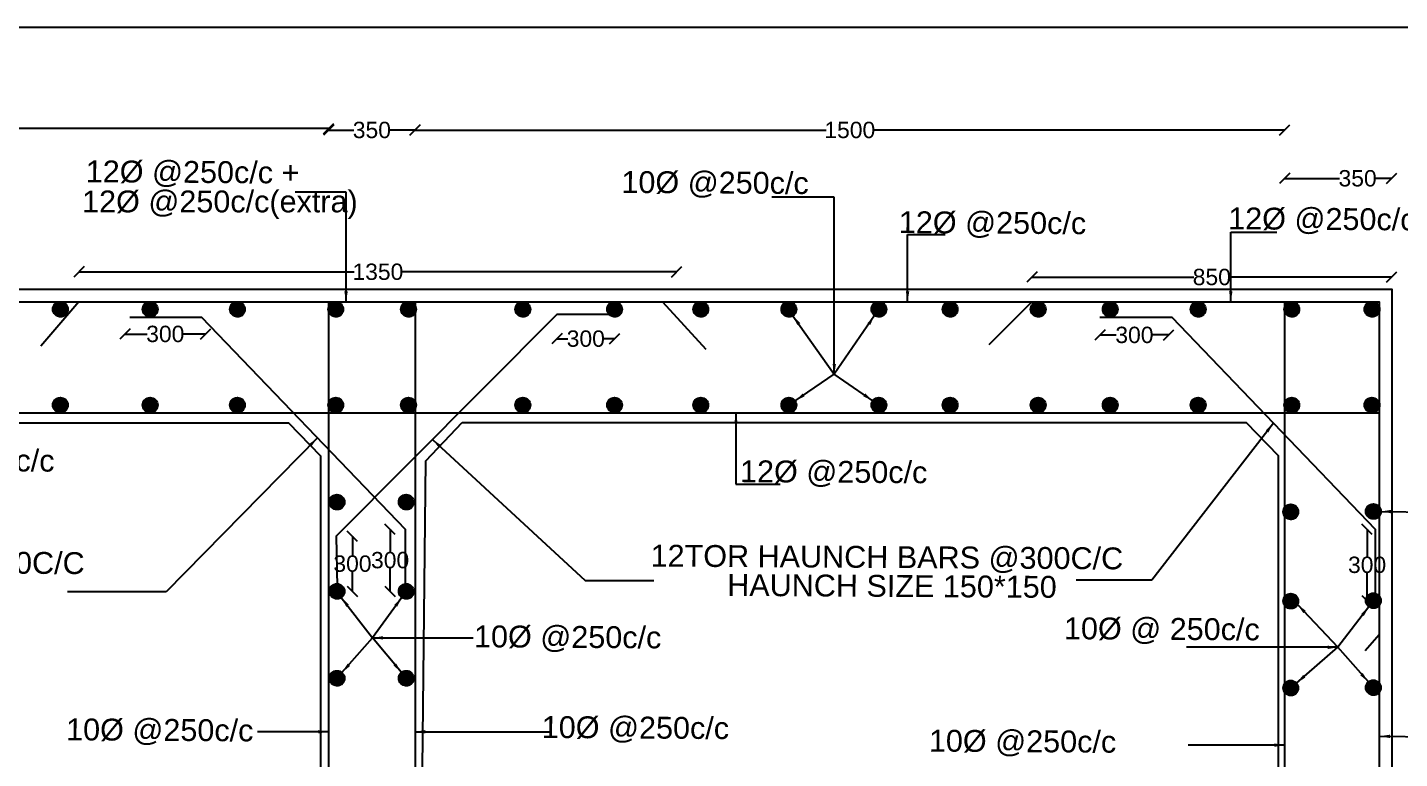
# Model space of a CAD drawing. Header units: millimetres. Extents: x 5124 to 6568637, y 2311 to 91879094.
# Drawn here: x 3779211 to 3791783, y 45953001 to 45959704 of the extents above; entities that cross this region are included whole.
import ezdxf

# ---------------------------------------------------------------- set-up
doc = ezdxf.new("R2010")
doc.units = ezdxf.units.MM
doc.header["$MEASUREMENT"] = 0
doc.layers.add('DIMENSION', color=7, linetype='Continuous')
doc.layers.add('DRAWING', color=7, linetype='Continuous')
doc.styles.get("Standard").update_dxf_attribs({"font": 'arial.ttf', "height": 150})
doc.dimstyles.get("Standard").update_dxf_attribs({"dimtxt": 200, "dimasz": 110, "dimexe": 0.18, "dimexo": 0.0625, "dimgap": 0.09, "dimtad": 0, "dimtih": 1, "dimtoh": 1, "dimdec": 0, "dimzin": 0, "dimdsep": 46, "dimtxsty": 'Standard', "dimblk": 'OBLIQUE', "dimcen": 0.09, "dimse1": 1, "dimse2": 1, "dimadec": 0, "dimazin": 0, "dimtfac": 1, "dimtdec": 0, "dimtofl": 0, "dimtmove": 0, "dimatfit": 3, "dimfxl": 1, "dimtolj": 1, "dimtzin": 0, "dimarcsym": 0})

# ---------------------------------------------------------------- blocks, each defined once
blk = doc.blocks.new('_Oblique')
at = {"color": 0, "linetype": 'ByBlock', "lineweight": -2}
blk.add_line((-0.5, -0.5), (0.5, 0.5), dxfattribs=at)
blk = doc.blocks.new('*D99')
at = {"layer": 'Defpoints', "color": 0, "transparency": 16777216}
for p in [(3781971, 45958777), (3773992, 45957189), (3781971, 45957189)]:
    blk.add_point(p, dxfattribs=at)
at = {"layer": 'DIMENSION', "color": 0, "lineweight": -2, "transparency": 16777216}
for p, q in [((3773992, 45958777), (3777765, 45958777)), ((3781971, 45958777), (3778198, 45958777))]:
    blk.add_line(p, q, dxfattribs=at)
at = {"layer": 'DIMENSION', "color": 0, "lineweight": -2, "transparency": 16777216, "xscale": 95, "yscale": 95, "zscale": 95, "rotation": 180}
blk.add_blockref('_Oblique', (3773992, 45958777), dxfattribs=at)
at = {"layer": 'DIMENSION', "color": 0, "lineweight": -2, "transparency": 16777216, "xscale": 95, "yscale": 95, "zscale": 95}
blk.add_blockref('_Oblique', (3781971, 45958777), dxfattribs=at)
at = {"layer": 'DIMENSION', "color": 0, "transparency": 16777216, "insert": (3777981, 45958777), "char_height": 150, "attachment_point": 5}
blk.add_mtext('\\A1;1500', dxfattribs=at)
blk = doc.blocks.new('*D100')
at = {"layer": 'Defpoints', "color": 0, "transparency": 16777216}
for p in [(3782763, 45958763), (3781971, 45957189), (3782763, 45957189)]:
    blk.add_point(p, dxfattribs=at)
at = {"layer": 'DIMENSION', "color": 0, "lineweight": -2, "transparency": 16777216}
for p, q in [((3781971, 45958763), (3782201, 45958763)), ((3782763, 45958763), (3782532, 45958763))]:
    blk.add_line(p, q, dxfattribs=at)
at = {"layer": 'DIMENSION', "color": 0, "lineweight": -2, "transparency": 16777216, "xscale": 95, "yscale": 95, "zscale": 95, "rotation": 180}
blk.add_blockref('_Oblique', (3781971, 45958763), dxfattribs=at)
at = {"layer": 'DIMENSION', "color": 0, "lineweight": -2, "transparency": 16777216, "xscale": 95, "yscale": 95, "zscale": 95}
blk.add_blockref('_Oblique', (3782763, 45958763), dxfattribs=at)
at = {"layer": 'DIMENSION', "color": 0, "transparency": 16777216, "insert": (3782367, 45958763), "char_height": 150, "attachment_point": 5}
blk.add_mtext('\\A1;350', dxfattribs=at)
blk = doc.blocks.new('*D101')
at = {"layer": 'Defpoints', "color": 0, "transparency": 16777216}
for p in [(3790730, 45958763), (3782763, 45957153), (3790730, 45957189)]:
    blk.add_point(p, dxfattribs=at)
at = {"layer": 'DIMENSION', "color": 0, "lineweight": -2, "transparency": 16777216}
for p, q in [((3782763, 45958763), (3786529, 45958763)), ((3790730, 45958763), (3786963, 45958763))]:
    blk.add_line(p, q, dxfattribs=at)
at = {"layer": 'DIMENSION', "color": 0, "lineweight": -2, "transparency": 16777216, "xscale": 95, "yscale": 95, "zscale": 95, "rotation": 180}
blk.add_blockref('_Oblique', (3782763, 45958763), dxfattribs=at)
at = {"layer": 'DIMENSION', "color": 0, "lineweight": -2, "transparency": 16777216, "xscale": 95, "yscale": 95, "zscale": 95}
blk.add_blockref('_Oblique', (3790730, 45958763), dxfattribs=at)
at = {"layer": 'DIMENSION', "color": 0, "transparency": 16777216, "insert": (3786746, 45958763), "char_height": 150, "attachment_point": 5}
blk.add_mtext('\\A1;1500', dxfattribs=at)
blk = doc.blocks.new('*D102')
at = {"layer": 'Defpoints', "color": 0, "transparency": 16777216}
for p in [(3791711, 45958320), (3791711, 45958074), (3790730, 45957189)]:
    blk.add_point(p, dxfattribs=at)
at = {"layer": 'DIMENSION', "color": 0, "lineweight": -2, "transparency": 16777216}
for p, q in [((3790730, 45958320), (3791234, 45958320)), ((3791711, 45958320), (3791565, 45958320))]:
    blk.add_line(p, q, dxfattribs=at)
at = {"layer": 'DIMENSION', "color": 0, "lineweight": -2, "transparency": 16777216, "xscale": 95, "yscale": 95, "zscale": 95, "rotation": 180}
blk.add_blockref('_Oblique', (3790730, 45958320), dxfattribs=at)
at = {"layer": 'DIMENSION', "color": 0, "lineweight": -2, "transparency": 16777216, "xscale": 95, "yscale": 95, "zscale": 95}
blk.add_blockref('_Oblique', (3791711, 45958320), dxfattribs=at)
at = {"layer": 'DIMENSION', "color": 0, "transparency": 16777216, "insert": (3791399, 45958320), "char_height": 150, "attachment_point": 5}
blk.add_mtext('\\A1;350', dxfattribs=at)
blk = doc.blocks.new('*D103')
at = {"layer": 'Defpoints', "color": 0, "transparency": 16777216}
for p in [(3785161, 45957463), (3779683, 45957189), (3785161, 45957189)]:
    blk.add_point(p, dxfattribs=at)
at = {"layer": 'DIMENSION', "color": 0, "lineweight": -2, "transparency": 16777216}
for p, q in [((3779683, 45957463), (3782205, 45957463)), ((3785161, 45957463), (3782639, 45957463))]:
    blk.add_line(p, q, dxfattribs=at)
at = {"layer": 'DIMENSION', "color": 0, "lineweight": -2, "transparency": 16777216, "xscale": 95, "yscale": 95, "zscale": 95, "rotation": 180}
blk.add_blockref('_Oblique', (3779683, 45957463), dxfattribs=at)
at = {"layer": 'DIMENSION', "color": 0, "lineweight": -2, "transparency": 16777216, "xscale": 95, "yscale": 95, "zscale": 95}
blk.add_blockref('_Oblique', (3785161, 45957463), dxfattribs=at)
at = {"layer": 'DIMENSION', "color": 0, "transparency": 16777216, "insert": (3782422, 45957463), "char_height": 150, "attachment_point": 5}
blk.add_mtext('\\A1;1350', dxfattribs=at)
blk = doc.blocks.new('*D104')
at = {"layer": 'Defpoints', "color": 0, "transparency": 16777216}
for p in [(3784063, 45957073), (3784591, 45957051), (3784063, 45956850)]:
    blk.add_point(p, dxfattribs=at)
at = {"layer": 'DIMENSION', "color": 0, "lineweight": -2, "transparency": 16777216}
for p, q in [((3784063, 45956850), (3784162, 45956850)), ((3784591, 45956850), (3784493, 45956850))]:
    blk.add_line(p, q, dxfattribs=at)
at = {"layer": 'DIMENSION', "color": 0, "lineweight": -2, "transparency": 16777216, "xscale": 95, "yscale": 95, "zscale": 95, "rotation": 180}
blk.add_blockref('_Oblique', (3784063, 45956850), dxfattribs=at)
at = {"layer": 'DIMENSION', "color": 0, "lineweight": -2, "transparency": 16777216, "xscale": 95, "yscale": 95, "zscale": 95}
blk.add_blockref('_Oblique', (3784591, 45956850), dxfattribs=at)
at = {"layer": 'DIMENSION', "color": 0, "transparency": 16777216, "insert": (3784327, 45956850), "char_height": 150, "attachment_point": 5}
blk.add_mtext('\\A1;300', dxfattribs=at)
blk = doc.blocks.new('*D105')
at = {"layer": 'Defpoints', "color": 0, "transparency": 16777216}
for p in [(3780105, 45957037), (3780844, 45957009), (3780844, 45956893)]:
    blk.add_point(p, dxfattribs=at)
at = {"layer": 'DIMENSION', "color": 0, "lineweight": -2, "transparency": 16777216}
for p, q in [((3780105, 45956893), (3780309, 45956893)), ((3780844, 45956893), (3780640, 45956893))]:
    blk.add_line(p, q, dxfattribs=at)
at = {"layer": 'DIMENSION', "color": 0, "lineweight": -2, "transparency": 16777216, "xscale": 95, "yscale": 95, "zscale": 95, "rotation": 180}
blk.add_blockref('_Oblique', (3780105, 45956893), dxfattribs=at)
at = {"layer": 'DIMENSION', "color": 0, "lineweight": -2, "transparency": 16777216, "xscale": 95, "yscale": 95, "zscale": 95}
blk.add_blockref('_Oblique', (3780844, 45956893), dxfattribs=at)
at = {"layer": 'DIMENSION', "color": 0, "transparency": 16777216, "insert": (3780474, 45956893), "char_height": 150, "attachment_point": 5}
blk.add_mtext('\\A1;300', dxfattribs=at)
blk = doc.blocks.new('*D113')
at = {"layer": 'Defpoints', "color": 0, "transparency": 16777216}
for p in [(3782041, 45955039), (3782189, 45955039), (3782047, 45954534)]:
    blk.add_point(p, dxfattribs=at)
at = {"layer": 'DIMENSION', "color": 0, "lineweight": -2, "transparency": 16777216}
for p, q in [((3782189, 45955039), (3782189, 45954863)), ((3782189, 45954534), (3782189, 45954710))]:
    blk.add_line(p, q, dxfattribs=at)
at = {"layer": 'DIMENSION', "color": 0, "lineweight": -2, "transparency": 16777216, "xscale": 95, "yscale": 95, "zscale": 95}
for p, rotation in [((3782189, 45955039), 90), ((3782189, 45954534), 270)]:
    blk.add_blockref('_Oblique', p, dxfattribs=dict(at, rotation=rotation))
at = {"layer": 'DIMENSION', "color": 0, "transparency": 16777216, "insert": (3782189, 45954787), "char_height": 150, "attachment_point": 5}
blk.add_mtext('\\A1;300', dxfattribs=at)
blk = doc.blocks.new('*D114')
at = {"layer": 'Defpoints', "color": 0, "transparency": 16777216}
for p in [(3782670, 45955103), (3782534, 45954534), (3782682, 45954534)]:
    blk.add_point(p, dxfattribs=at)
at = {"layer": 'DIMENSION', "color": 0, "lineweight": -2, "transparency": 16777216}
for p, q in [((3782534, 45955103), (3782534, 45954895)), ((3782534, 45954534), (3782534, 45954742))]:
    blk.add_line(p, q, dxfattribs=at)
at = {"layer": 'DIMENSION', "color": 0, "lineweight": -2, "transparency": 16777216, "xscale": 95, "yscale": 95, "zscale": 95}
for p, rotation in [((3782534, 45955103), 90), ((3782534, 45954534), 270)]:
    blk.add_blockref('_Oblique', p, dxfattribs=dict(at, rotation=rotation))
at = {"layer": 'DIMENSION', "color": 0, "transparency": 16777216, "insert": (3782534, 45954819), "char_height": 150, "attachment_point": 5}
blk.add_mtext('\\A1;300', dxfattribs=at)
blk = doc.blocks.new('*D115')
at = {"layer": 'Defpoints', "color": 0, "transparency": 16777216}
for p in [(3789038, 45957048), (3789669, 45957048), (3789669, 45956884)]:
    blk.add_point(p, dxfattribs=at)
at = {"layer": 'DIMENSION', "color": 0, "lineweight": -2, "transparency": 16777216}
for p, q in [((3789038, 45956884), (3789188, 45956884)), ((3789669, 45956884), (3789519, 45956884))]:
    blk.add_line(p, q, dxfattribs=at)
at = {"layer": 'DIMENSION', "color": 0, "lineweight": -2, "transparency": 16777216, "xscale": 95, "yscale": 95, "zscale": 95, "rotation": 180}
blk.add_blockref('_Oblique', (3789038, 45956884), dxfattribs=at)
at = {"layer": 'DIMENSION', "color": 0, "lineweight": -2, "transparency": 16777216, "xscale": 95, "yscale": 95, "zscale": 95}
blk.add_blockref('_Oblique', (3789669, 45956884), dxfattribs=at)
at = {"layer": 'DIMENSION', "color": 0, "transparency": 16777216, "insert": (3789354, 45956884), "char_height": 150, "attachment_point": 5}
blk.add_mtext('\\A1;300', dxfattribs=at)
blk = doc.blocks.new('*D116')
at = {"layer": 'Defpoints', "color": 0, "transparency": 16777216}
for p in [(3791711, 45957415), (3788415, 45957189), (3791711, 45957119)]:
    blk.add_point(p, dxfattribs=at)
at = {"layer": 'DIMENSION', "color": 0, "lineweight": -2, "transparency": 16777216}
for p, q in [((3788415, 45957415), (3789898, 45957415)), ((3791711, 45957415), (3790229, 45957415))]:
    blk.add_line(p, q, dxfattribs=at)
at = {"layer": 'DIMENSION', "color": 0, "lineweight": -2, "transparency": 16777216, "xscale": 95, "yscale": 95, "zscale": 95, "rotation": 180}
blk.add_blockref('_Oblique', (3788415, 45957415), dxfattribs=at)
at = {"layer": 'DIMENSION', "color": 0, "lineweight": -2, "transparency": 16777216, "xscale": 95, "yscale": 95, "zscale": 95}
blk.add_blockref('_Oblique', (3791711, 45957415), dxfattribs=at)
at = {"layer": 'DIMENSION', "color": 0, "transparency": 16777216, "insert": (3790063, 45957415), "char_height": 150, "attachment_point": 5}
blk.add_mtext('\\A1;850', dxfattribs=at)
blk = doc.blocks.new('*D117')
at = {"layer": 'Defpoints', "color": 0, "transparency": 16777216}
for p in [(3791559, 45955103), (3791486, 45954448), (3791543, 45954448)]:
    blk.add_point(p, dxfattribs=at)
at = {"layer": 'DIMENSION', "color": 0, "lineweight": -2, "transparency": 16777216}
for p, q in [((3791486, 45955103), (3791486, 45954852)), ((3791486, 45954448), (3791486, 45954699))]:
    blk.add_line(p, q, dxfattribs=at)
at = {"layer": 'DIMENSION', "color": 0, "lineweight": -2, "transparency": 16777216, "xscale": 95, "yscale": 95, "zscale": 95}
for p, rotation in [((3791486, 45955103), 90), ((3791486, 45954448), 270)]:
    blk.add_blockref('_Oblique', p, dxfattribs=dict(at, rotation=rotation))
at = {"layer": 'DIMENSION', "color": 0, "transparency": 16777216, "insert": (3791486, 45954776), "char_height": 150, "attachment_point": 5}
blk.add_mtext('\\A1;300', dxfattribs=at)

msp = doc.modelspace()

# ---------------------------------------------------------------- hatches: boundary and pattern name
at = {"layer": 'DRAWING'}
h = msp.add_hatch(dxfattribs=at)
h.set_pattern_fill('ANSI31', color=256, scale=0.911215, style=0)
h.set_pattern_definition([(45, (504498.0704, 4091328.66633), (-0.0805408256441, 0.0805408256441), [])])
h.paths.add_polyline_path([(3779581.5, 45957119.9, 0.9586945), (3779443.7, 45957125.7), (3779443.7, 45957114.1, 0.9586945)])
h = msp.add_hatch(dxfattribs=at)
h.set_pattern_fill('ANSI31', color=256, scale=0.911215, style=0)
h.set_pattern_definition([(45, (505320.90042, 4091328.66633), (-0.0805408256441, 0.0805408256441), [])])
h.paths.add_polyline_path([(3780404.3, 45957119.9, 0.9586945), (3780266.6, 45957125.7), (3780266.6, 45957114.1, 0.9586945)])
h = msp.add_hatch(dxfattribs=at)
h.set_pattern_fill('ANSI31', color=256, scale=0.911215, style=0)
h.set_pattern_definition([(45, (506120.36565, 4091328.66633), (-0.0805408256441, 0.0805408256441), [])])
h.paths.add_polyline_path([(3781203.8, 45957119.9, 0.9586945), (3781066, 45957125.7), (3781066, 45957114.1, 0.9586945)])
h = msp.add_hatch(dxfattribs=at)
h.set_pattern_fill('ANSI31', color=256, scale=0.911215, style=0)
h.set_pattern_definition([(45, (507021.46772, 4091328.66633), (-0.0805408256441, 0.0805408256441), [])])
h.paths.add_polyline_path([(3782104.9, 45957119.9, 0.9586945), (3781967.1, 45957125.7), (3781967.1, 45957114.1, 0.9586945)])
h = msp.add_hatch(dxfattribs=at)
h.set_pattern_fill('ANSI31', color=256, scale=0.911215, style=0)
h.set_pattern_definition([(45, (507687.88345, 4091328.66633), (-0.0805408256441, 0.0805408256441), [])])
h.paths.add_polyline_path([(3782771.3, 45957119.9, 0.9586945), (3782633.5, 45957125.7), (3782633.5, 45957114.1, 0.9586945)])
h = msp.add_hatch(dxfattribs=at)
h.set_pattern_fill('ANSI31', color=256, scale=0.911215, style=0)
h.set_pattern_definition([(45, (508735.66447, 4091328.66633), (-0.0805408256441, 0.0805408256441), [])])
h.paths.add_polyline_path([(3783819.1, 45957119.9, 0.9586945), (3783681.3, 45957125.7), (3783681.3, 45957114.1, 0.9586945)])
h = msp.add_hatch(dxfattribs=at)
h.set_pattern_fill('ANSI31', color=256, scale=0.911215, style=0)
h.set_pattern_definition([(45, (509576.5373, 4091328.66633), (-0.0805408256441, 0.0805408256441), [])])
h.paths.add_polyline_path([(3784660, 45957119.9, 0.9586945), (3784522.2, 45957125.7), (3784522.2, 45957114.1, 0.9586945)])
h = msp.add_hatch(dxfattribs=at)
h.set_pattern_fill('ANSI31', color=256, scale=0.911215, style=0)
h.set_pattern_definition([(45, (510366.26721, 4091328.66633), (-0.0805408256441, 0.0805408256441), [])])
h.paths.add_polyline_path([(3785449.7, 45957119.9, 0.9586945), (3785311.9, 45957125.7), (3785311.9, 45957114.1, 0.9586945)])
h = msp.add_hatch(dxfattribs=at)
h.set_pattern_fill('ANSI31', color=256, scale=0.911215, style=0)
h.set_pattern_definition([(45, (511173.3909, 4091328.66633), (-0.0805408256441, 0.0805408256441), [])])
h.paths.add_polyline_path([(3786256.8, 45957119.9, 0.9586945), (3786119, 45957125.7), (3786119, 45957114.1, 0.9586945)])
h = msp.add_hatch(dxfattribs=at)
h.set_pattern_fill('ANSI31', color=256, scale=0.911215, style=0)
h.set_pattern_definition([(45, (511998.42759, 4091328.66633), (-0.0805408256441, 0.0805408256441), [])])
h.paths.add_polyline_path([(3787081.9, 45957119.9, 0.9586945), (3786944.1, 45957125.7), (3786944.1, 45957114.1, 0.9586945)])
h = msp.add_hatch(dxfattribs=at)
h.set_pattern_fill('ANSI31', color=256, scale=0.911215, style=0)
h.set_pattern_definition([(45, (512650.69464, 4091328.66633), (-0.0805408256441, 0.0805408256441), [])])
h.paths.add_polyline_path([(3787734.1, 45957119.9, 0.9586945), (3787596.3, 45957125.7), (3787596.3, 45957114.1, 0.9586945)])
h = msp.add_hatch(dxfattribs=at)
h.set_pattern_fill('ANSI31', color=256, scale=0.911215, style=0)
h.set_pattern_definition([(45, (513457.81833, 4091328.66633), (-0.0805408256441, 0.0805408256441), [])])
h.paths.add_polyline_path([(3788541.3, 45957119.9, 0.9586945), (3788403.5, 45957125.7), (3788403.5, 45957114.1, 0.9586945)])
h = msp.add_hatch(dxfattribs=at)
h.set_pattern_fill('ANSI31', color=256, scale=0.911215, style=0)
h.set_pattern_definition([(45, (514117.87365, 4091328.66633), (-0.0805408256441, 0.0805408256441), [])])
h.paths.add_polyline_path([(3789201.3, 45957119.9, 0.9586945), (3789063.5, 45957125.7), (3789063.5, 45957114.1, 0.9586945)])
h = msp.add_hatch(dxfattribs=at)
h.set_pattern_fill('ANSI31', color=256, scale=0.911215, style=0)
h.set_pattern_definition([(45, (514923.43969, 4091328.66633), (-0.0805408256441, 0.0805408256441), [])])
h.paths.add_polyline_path([(3790006.9, 45957119.9, 0.9586945), (3789869.1, 45957125.7), (3789869.1, 45957114.1, 0.9586945)])
h = msp.add_hatch(dxfattribs=at)
h.set_pattern_fill('ANSI31', color=256, scale=0.911215, style=0)
h.set_pattern_definition([(45, (515781.5765, 4091328.66633), (-0.0805408256441, 0.0805408256441), [])])
h.paths.add_polyline_path([(3790865, 45957119.9, 0.9586945), (3790727.2, 45957125.7), (3790727.2, 45957114.1, 0.9586945)])
h = msp.add_hatch(dxfattribs=at)
h.set_pattern_fill('ANSI31', color=256, scale=0.911215, style=0)
h.set_pattern_definition([(45, (516516.39915, 4091328.66633), (-0.0805408256441, 0.0805408256441), [])])
h.paths.add_polyline_path([(3791599.8, 45957119.9, 0.9586945), (3791462.1, 45957125.7), (3791462.1, 45957114.1, 0.9586945)])
h = msp.add_hatch(dxfattribs=at)
h.set_pattern_fill('ANSI31', color=256, scale=0.911215, style=0)
h.set_pattern_definition([(45, (504498.0704, 4090450.37941), (-0.0805408256441, 0.0805408256441), [])])
h.paths.add_polyline_path([(3779581.5, 45956241.6, 0.9586945), (3779443.7, 45956247.4), (3779443.7, 45956235.8, 0.9586945)])
h = msp.add_hatch(dxfattribs=at)
h.set_pattern_fill('ANSI31', color=256, scale=0.911215, style=0)
h.set_pattern_definition([(45, (505320.90042, 4090450.37941), (-0.0805408256441, 0.0805408256441), [])])
h.paths.add_polyline_path([(3780404.3, 45956241.6, 0.9586945), (3780266.6, 45956247.4), (3780266.6, 45956235.8, 0.9586945)])
h = msp.add_hatch(dxfattribs=at)
h.set_pattern_fill('ANSI31', color=256, scale=0.911215, style=0)
h.set_pattern_definition([(45, (506120.36565, 4090450.37941), (-0.0805408256441, 0.0805408256441), [])])
h.paths.add_polyline_path([(3781203.8, 45956241.6, 0.9586945), (3781066, 45956247.4), (3781066, 45956235.8, 0.9586945)])
h = msp.add_hatch(dxfattribs=at)
h.set_pattern_fill('ANSI31', color=256, scale=0.911215, style=0)
h.set_pattern_definition([(45, (507021.46772, 4090450.37941), (-0.0805408256441, 0.0805408256441), [])])
h.paths.add_polyline_path([(3782104.9, 45956241.6, 0.9586945), (3781967.1, 45956247.4), (3781967.1, 45956235.8, 0.9586945)])
h = msp.add_hatch(dxfattribs=at)
h.set_pattern_fill('ANSI31', color=256, scale=0.911215, style=0)
h.set_pattern_definition([(45, (507687.88345, 4090450.37941), (-0.0805408256441, 0.0805408256441), [])])
h.paths.add_polyline_path([(3782771.3, 45956241.6, 0.9586945), (3782633.5, 45956247.4), (3782633.5, 45956235.8, 0.9586945)])
h = msp.add_hatch(dxfattribs=at)
h.set_pattern_fill('ANSI31', color=256, scale=0.911215, style=0)
h.set_pattern_definition([(45, (508735.66447, 4090450.37941), (-0.0805408256441, 0.0805408256441), [])])
h.paths.add_polyline_path([(3783819.1, 45956241.6, 0.9586945), (3783681.3, 45956247.4), (3783681.3, 45956235.8, 0.9586945)])
h = msp.add_hatch(dxfattribs=at)
h.set_pattern_fill('ANSI31', color=256, scale=0.911215, style=0)
h.set_pattern_definition([(45, (509576.5373, 4090450.37941), (-0.0805408256441, 0.0805408256441), [])])
h.paths.add_polyline_path([(3784660, 45956241.6, 0.9586945), (3784522.2, 45956247.4), (3784522.2, 45956235.8, 0.9586945)])
h = msp.add_hatch(dxfattribs=at)
h.set_pattern_fill('ANSI31', color=256, scale=0.911215, style=0)
h.set_pattern_definition([(45, (510366.26721, 4090450.37941), (-0.0805408256441, 0.0805408256441), [])])
h.paths.add_polyline_path([(3785449.7, 45956241.6, 0.9586945), (3785311.9, 45956247.4), (3785311.9, 45956235.8, 0.9586945)])
h = msp.add_hatch(dxfattribs=at)
h.set_pattern_fill('ANSI31', color=256, scale=0.911215, style=0)
h.set_pattern_definition([(45, (511173.3909, 4090450.37941), (-0.0805408256441, 0.0805408256441), [])])
h.paths.add_polyline_path([(3786256.8, 45956241.6, 0.9586945), (3786119, 45956247.4), (3786119, 45956235.8, 0.9586945)])
h = msp.add_hatch(dxfattribs=at)
h.set_pattern_fill('ANSI31', color=256, scale=0.911215, style=0)
h.set_pattern_definition([(45, (511998.42759, 4090450.37941), (-0.0805408256441, 0.0805408256441), [])])
h.paths.add_polyline_path([(3787081.9, 45956241.6, 0.9586945), (3786944.1, 45956247.4), (3786944.1, 45956235.8, 0.9586945)])
h = msp.add_hatch(dxfattribs=at)
h.set_pattern_fill('ANSI31', color=256, scale=0.911215, style=0)
h.set_pattern_definition([(45, (512650.69464, 4090450.37941), (-0.0805408256441, 0.0805408256441), [])])
h.paths.add_polyline_path([(3787734.1, 45956241.6, 0.9586945), (3787596.3, 45956247.4), (3787596.3, 45956235.8, 0.9586945)])
h = msp.add_hatch(dxfattribs=at)
h.set_pattern_fill('ANSI31', color=256, scale=0.911215, style=0)
h.set_pattern_definition([(45, (513457.81833, 4090450.37941), (-0.0805408256441, 0.0805408256441), [])])
h.paths.add_polyline_path([(3788541.3, 45956241.6, 0.9586945), (3788403.5, 45956247.4), (3788403.5, 45956235.8, 0.9586945)])
h = msp.add_hatch(dxfattribs=at)
h.set_pattern_fill('ANSI31', color=256, scale=0.911215, style=0)
h.set_pattern_definition([(45, (514117.87365, 4090450.37941), (-0.0805408256441, 0.0805408256441), [])])
h.paths.add_polyline_path([(3789201.3, 45956241.6, 0.9586945), (3789063.5, 45956247.4), (3789063.5, 45956235.8, 0.9586945)])
h = msp.add_hatch(dxfattribs=at)
h.set_pattern_fill('ANSI31', color=256, scale=0.911215, style=0)
h.set_pattern_definition([(45, (514923.43969, 4090450.37941), (-0.0805408256441, 0.0805408256441), [])])
h.paths.add_polyline_path([(3790006.9, 45956241.6, 0.9586945), (3789869.1, 45956247.4), (3789869.1, 45956235.8, 0.9586945)])
h = msp.add_hatch(dxfattribs=at)
h.set_pattern_fill('ANSI31', color=256, scale=0.911215, style=0)
h.set_pattern_definition([(45, (515781.5765, 4090450.37941), (-0.0805408256441, 0.0805408256441), [])])
h.paths.add_polyline_path([(3790865, 45956241.6, 0.9586945), (3790727.2, 45956247.4), (3790727.2, 45956235.8, 0.9586945)])
h = msp.add_hatch(dxfattribs=at)
h.set_pattern_fill('ANSI31', color=256, scale=0.911215, style=0)
h.set_pattern_definition([(45, (516516.39915, 4090450.37941), (-0.0805408256441, 0.0805408256441), [])])
h.paths.add_polyline_path([(3791599.8, 45956241.6, 0.9586945), (3791462.1, 45956247.4), (3791462.1, 45956235.8, 0.9586945)])
h = msp.add_hatch(dxfattribs=at)
h.set_pattern_fill('ANSI31', color=256, scale=0.911215, style=0)
h.set_pattern_definition([(45, (507032.86881, 4089560.86107), (-0.0805408256441, 0.0805408256441), [])])
h.paths.add_polyline_path([(3782116.3, 45955352.1, 0.9586945), (3781978.5, 45955357.9), (3781978.5, 45955346.3, 0.9586945)])
h = msp.add_hatch(dxfattribs=at)
h.set_pattern_fill('ANSI31', color=256, scale=0.911215, style=0)
h.set_pattern_definition([(45, (507667.35266, 4089560.86107), (-0.0805408256441, 0.0805408256441), [])])
h.paths.add_polyline_path([(3782750.8, 45955352.1, 0.9586945), (3782613, 45955357.9), (3782613, 45955346.3, 0.9586945)])
h = msp.add_hatch(dxfattribs=at)
h.set_pattern_fill('ANSI31', color=256, scale=0.911215, style=0)
h.set_pattern_definition([(45, (515771.68968, 4089471.34941), (-0.0805408256441, 0.0805408256441), [])])
h.paths.add_polyline_path([(3790855.1, 45955262.6, 0.9586945), (3790717.3, 45955268.4), (3790717.3, 45955256.8, 0.9586945)])
h = msp.add_hatch(dxfattribs=at)
h.set_pattern_fill('ANSI31', color=256, scale=0.911215, style=0)
h.set_pattern_definition([(45, (516528.87941, 4089474.84078), (-0.0805408256441, 0.0805408256441), [])])
h.paths.add_polyline_path([(3791612.3, 45955266.1, 0.9586945), (3791474.5, 45955271.9), (3791474.5, 45955260.3, 0.9586945)])
h = msp.add_hatch(dxfattribs=at)
h.set_pattern_fill('ANSI31', color=256, scale=0.911215, style=0)
h.set_pattern_definition([(45, (507032.86881, 4088742.67515), (-0.0805408256441, 0.0805408256441), [])])
h.paths.add_polyline_path([(3782116.3, 45954533.9, 0.9586945), (3781978.5, 45954539.7), (3781978.5, 45954528.1, 0.9586945)])
h = msp.add_hatch(dxfattribs=at)
h.set_pattern_fill('ANSI31', color=256, scale=0.911215, style=0)
h.set_pattern_definition([(45, (507667.35266, 4088742.67515), (-0.0805408256441, 0.0805408256441), [])])
h.paths.add_polyline_path([(3782750.8, 45954533.9, 0.9586945), (3782613, 45954539.7), (3782613, 45954528.1, 0.9586945)])
h = msp.add_hatch(dxfattribs=at)
h.set_pattern_fill('ANSI31', color=256, scale=0.911215, style=0)
h.set_pattern_definition([(45, (515771.68968, 4088653.16349), (-0.0805408256441, 0.0805408256441), [])])
h.paths.add_polyline_path([(3790855.1, 45954444.4, 0.9586945), (3790717.3, 45954450.2), (3790717.3, 45954438.6, 0.9586945)])
h = msp.add_hatch(dxfattribs=at)
h.set_pattern_fill('ANSI31', color=256, scale=0.911215, style=0)
h.set_pattern_definition([(45, (516528.87941, 4088656.65486), (-0.0805408256441, 0.0805408256441), [])])
h.paths.add_polyline_path([(3791612.3, 45954447.9, 0.9586945), (3791474.5, 45954453.7), (3791474.5, 45954442.1, 0.9586945)])
h = msp.add_hatch(dxfattribs=at)
h.set_pattern_fill('ANSI31', color=256, scale=0.911215, style=0)
h.set_pattern_definition([(45, (507032.86881, 4087945.73846), (-0.0805408256441, 0.0805408256441), [])])
h.paths.add_polyline_path([(3782116.3, 45953737, 0.9586945), (3781978.5, 45953742.8), (3781978.5, 45953731.2, 0.9586945)])
h = msp.add_hatch(dxfattribs=at)
h.set_pattern_fill('ANSI31', color=256, scale=0.911215, style=0)
h.set_pattern_definition([(45, (507667.35266, 4087945.73846), (-0.0805408256441, 0.0805408256441), [])])
h.paths.add_polyline_path([(3782750.8, 45953737, 0.9586945), (3782613, 45953742.8), (3782613, 45953731.2, 0.9586945)])
h = msp.add_hatch(dxfattribs=at)
h.set_pattern_fill('ANSI31', color=256, scale=0.911215, style=0)
h.set_pattern_definition([(45, (515771.68968, 4087856.22681), (-0.0805408256441, 0.0805408256441), [])])
h.paths.add_polyline_path([(3790855.1, 45953647.5, 0.9586945), (3790717.3, 45953653.3), (3790717.3, 45953641.6, 0.9586945)])
h = msp.add_hatch(dxfattribs=at)
h.set_pattern_fill('ANSI31', color=256, scale=0.911215, style=0)
h.set_pattern_definition([(45, (516528.87941, 4087859.71818), (-0.0805408256441, 0.0805408256441), [])])
h.paths.add_polyline_path([(3791612.3, 45953650.9, 0.9586945), (3791474.5, 45953656.8), (3791474.5, 45953645.1, 0.9586945)])

# ---------------------------------------------------------------- linework, layer by layer
at = {"layer": 'DIMENSION'}
for points in [[(3772976.6, 45957302.7), (3791711.2, 45957302.7), (3791711.2, 45949190.3), (3772976.6, 45949190.3)], [(3773090.6, 45957188.7), (3791597.2, 45957188.7), (3791597.2, 45949304.3), (3773090.6, 45949304.3)]]:
    msp.add_lwpolyline(points, close=True, dxfattribs=at)
for points in [[(3779683.2, 45957188.7), (3779333.3, 45956782.4)], [(3781970.7, 45957188.7), (3781970.7, 45949304.3)], [(3782762.9, 45957188.7), (3782762.9, 45949304.3)], [(3785029.8, 45957188.7), (3785426.1, 45956754.8)], [(3788415.3, 45957188.7), (3788021.2, 45956793.2)], [(3790729.5, 45957188.7), (3790729.5, 45949304.3)], [(3773090.6, 45956169.1), (3791597.2, 45956169.1)]]:
    msp.add_lwpolyline(points, dxfattribs=at)
at = {"layer": 'DRAWING'}
msp.add_lwpolyline([(3802954.6, 45959703.9), (3769210.2, 45959703.9), (3769210.2, 45933703.6), (3802954.6, 45933703.6)], close=True, dxfattribs=at)
for points in [[(3780149.7, 45957047.6), (3780780.1, 45957047.6), (3780807, 45957047.6), (3782670.5, 45955103.2), (3782670.5, 45954483.8)], [(3784631.6, 45957072.6), (3784063.2, 45957072.6), (3782040.9, 45955039.3), (3782047.8, 45954575.4)], [(3789038.3, 45957047.6), (3789668.8, 45957047.6), (3789695.6, 45957047.6), (3791559.1, 45955103.2), (3791559.1, 45954483.8)], [(3774270.3, 45956080), (3781603.8, 45956080), (3781894.8, 45955777.3), (3781894.8, 45950700.1), (3781614.1, 45950456.9), (3774245, 45950456.9), (3774030.4, 45950659.7), (3774030.4, 45955843.4), (3774270.3, 45956080)], [(3783194.6, 45956082.5), (3790378.8, 45956082.2), (3790669.8, 45955779.5), (3790669.8, 45950702.3), (3790389.2, 45950459.1), (3783020, 45950459.1), (3782805.5, 45950661.9), (3782860.3, 45955731.8), (3783194.6, 45956082.5)], [(3791597.2, 45954136.2), (3791467.7, 45953989.1)]]:
    msp.add_lwpolyline(points, dxfattribs=at)
for centre in [(3779512.5, 45957119.9), (3780335.3, 45957119.9), (3781134.8, 45957119.9), (3782035.9, 45957119.9), (3782702.3, 45957119.9), (3783750.1, 45957119.9), (3784591, 45957119.9), (3785380.7, 45957119.9), (3786187.8, 45957119.9), (3787012.9, 45957119.9), (3787665.1, 45957119.9), (3788472.2, 45957119.9), (3789132.3, 45957119.9), (3789937.9, 45957119.9), (3790796, 45957119.9), (3791530.8, 45957119.9), (3779512.5, 45956241.6), (3780335.3, 45956241.6), (3781134.8, 45956241.6), (3782035.9, 45956241.6), (3782702.3, 45956241.6), (3783750.1, 45956241.6), (3784591, 45956241.6), (3785380.7, 45956241.6), (3786187.8, 45956241.6), (3787012.9, 45956241.6), (3787665.1, 45956241.6), (3788472.2, 45956241.6), (3789132.3, 45956241.6), (3789937.9, 45956241.6), (3790796, 45956241.6), (3791530.8, 45956241.6), (3782047.3, 45955352.1), (3782681.8, 45955352.1), (3790786.1, 45955262.6), (3791543.3, 45955266.1), (3782047.3, 45954533.9), (3782681.8, 45954533.9), (3790786.1, 45954444.4), (3791543.3, 45954447.9), (3782047.3, 45953737), (3782681.8, 45953737), (3790786.1, 45953647.5), (3791543.3, 45953650.9)]:
    msp.add_circle(centre, 69, dxfattribs=at)

# ---------------------------------------------------------------- texts
for s, p in [('12Ø @250c/c +', (3779744.8, 45958284.7)), ('10Ø @250c/c ', (3784653, 45958186.8)), ('12Ø @250c/c ', (3787194.9, 45957818.4)), ('12Ø @250c/c +12Ø @250c/c(extra) ', (3790212.8, 45957853)), ('12Ø @250c/c  ', (3777742.2, 45955641.6)), ('12Ø @250c/c  ', (3785739.8, 45955534.9)), ('12TOR HAUNCH BARS @300C/C', (3775404.9, 45954717.6)), ('12TOR HAUNCH BARS @300C/C', (3784920.5, 45954761.1)), (' HAUNCH SIZE 150*150', (3785544.8, 45954492.5)), ('10Ø @250c/c  ', (3783302.3, 45954021.2)), ('10Ø @ 250c/c ', (3788707.8, 45954095.1)), ('10Ø @250c/c  ', (3779564.7, 45953168.4)), ('10Ø @250c/c  ', (3783923, 45953189.7)), ('10Ø @250c/c  ', (3787470.3, 45953064.6))]:
    msp.add_text(s, height=200.467, rotation=359.65712, dxfattribs=at).set_placement(p)
at = {"layer": 'DRAWING', "insert": (3779711.7, 45958208.7), "char_height": 200.467, "width": 2651.06, "attachment_point": 1}
msp.add_mtext('\\pt1002.3;12Ø @250c/c(extra)', dxfattribs=at)

# ---------------------------------------------------------------- dimensions: what is measured, and where the dimension line sits
at = {"layer": 'DIMENSION'}
for base, p1, p2, text, picture, middle in [((3781970.7, 45958777.4), (3773992, 45957188.7), (3781970.7, 45957188.7), '1500', '*D99', (3777981.4, 45958777.4)), ((3782762.9, 45958763.3), (3781970.7, 45957188.7), (3782762.9, 45957188.7), '350', '*D100', (3782366.8, 45958763.3)), ((3790729.5, 45958762.9), (3782762.9, 45957152.9), (3790729.5, 45957188.7), '1500', '*D101', (3786746.2, 45958762.9)), ((3785160.8, 45957462.5), (3779683.2, 45957188.7), (3785160.8, 45957188.7), '1350', '*D103', (3782422, 45957462.5)), ((3791711.2, 45957415.2), (3788415.3, 45957188.7), (3791711.2, 45957119.1), '850', '*D116', (3790063.3, 45957415.2)), ((3780843.6, 45956893.1), (3780104.6, 45957037.1), (3780843.6, 45957009.4), '300', '*D105', (3780474.1, 45956893.1)), ((3784063.2, 45956850), (3784591, 45957050.9), (3784063.2, 45957072.6), '300', '*D104', (3784327.1, 45956850)), ((3789668.8, 45956883.6), (3789038.3, 45957047.6), (3789668.8, 45957047.6), '300', '*D115', (3789353.5, 45956883.6))]:
    dim = msp.add_linear_dim(base=base, p1=p1, p2=p2, text=text, dimstyle='Standard', override={"dimasz": 95, "dimfxl": 2000, "dimarcsym": 1}, dxfattribs=at)
    dim.commit()
    dim.dimension.update_dxf_attribs({"geometry": picture, "text_midpoint": middle})
dim = msp.add_linear_dim(base=(3791711.2, 45958319.7), p1=(3790729.5, 45957188.7), p2=(3791711.2, 45958073.7), text='350', dimstyle='Standard', override={"dimasz": 95, "dimfxl": 2000, "dimarcsym": 1}, dxfattribs=at)
dim.commit()
dim.dimension.update_dxf_attribs({"geometry": '*D102', "text_midpoint": (3791399.4, 45958319.7), "dimtype": 160})
for base, p1, p2, picture, middle in [((3782534.4, 45954533.9), (3782670.5, 45955103.2), (3782681.8, 45954533.9), '*D114', (3782534.4, 45954818.6)), ((3791486.4, 45954447.9), (3791559.1, 45955103.2), (3791543.3, 45954447.9), '*D117', (3791486.4, 45954775.5)), ((3782188.7, 45955039.3), (3782047.3, 45954533.9), (3782040.9, 45955039.3), '*D113', (3782188.7, 45954786.6))]:
    dim = msp.add_linear_dim(base=base, p1=p1, p2=p2, angle=90, text='300', dimstyle='Standard', override={"dimasz": 95, "dimfxl": 2000, "dimarcsym": 1}, dxfattribs=at)
    dim.commit()
    dim.dimension.update_dxf_attribs({"geometry": picture, "text_midpoint": middle})

# ---------------------------------------------------------------- leaders
at = {"layer": 'DRAWING'}
for points in [[(3782130.5, 45957188.7), (3782130.5, 45958193.9), (3781664.6, 45958193.9)], [(3786603.9, 45956524.3), (3786603.9, 45958147.3), (3786032.5, 45958147.3)], [(3787275.3, 45957188.7), (3787275.3, 45957804.4), (3787618.6, 45957804.4)], [(3790236.9, 45957188.7), (3790236.9, 45957827.4), (3790660.1, 45957827.4)], [(3786223.8, 45957061), (3786603.9, 45956524.3)], [(3786973.8, 45957063), (3786603.9, 45956524.3)], [(3786244.9, 45956280.4), (3786603.9, 45956524.3)], [(3786956.1, 45956280.9), (3786603.9, 45956524.3)], [(3785703.1, 45956169.1), (3785703.1, 45955516.6), (3786108.6, 45955516.6)], [(3790627.4, 45956075.4), (3789514.7, 45954635.9), (3788820.2, 45954635.9)], [(3781868.1, 45955940.4), (3780482.1, 45954530.6), (3779578.5, 45954530.6)], [(3782922.4, 45955925.7), (3784321.3, 45954634.5), (3784950.8, 45954634.5)], [(3791612.3, 45955266.1), (3792594.7, 45955253.5)], [(3782641.4, 45954477.9), (3782374.1, 45954107.3)], [(3782086.4, 45954477.1), (3782374.1, 45954107.3)], [(3790847.9, 45954413.7), (3791218.6, 45954020.5)], [(3791501.6, 45954392.9), (3791218.6, 45954020.5)], [(3782093, 45953788.7), (3782374.1, 45954107.3)], [(3782374.1, 45954107.3), (3783295.5, 45954107.3)], [(3782637.7, 45953790.1), (3782374.1, 45954107.3)], [(3791218.6, 45954020.5), (3789832.2, 45954020.5)], [(3790838.4, 45953692.5), (3791218.6, 45954020.5)], [(3791497.7, 45953702.8), (3791218.6, 45954020.5)], [(3781970.7, 45953246.5), (3781317.7, 45953246.5)], [(3782762.9, 45953246.5), (3784006.8, 45953246.5)], [(3790729.5, 45953123.8), (3789847.1, 45953123.8)], [(3791600.1, 45953205.3), (3792582.5, 45953192.7)]]:
    msp.add_leader(points, dimstyle='Standard', override={"dimasz": 95, "dimgap": 0.09, "dimtad": 0, "dimfxl": 2000, "dimarcsym": 1}, dxfattribs=at)

doc.saveas('drawing.dxf')
